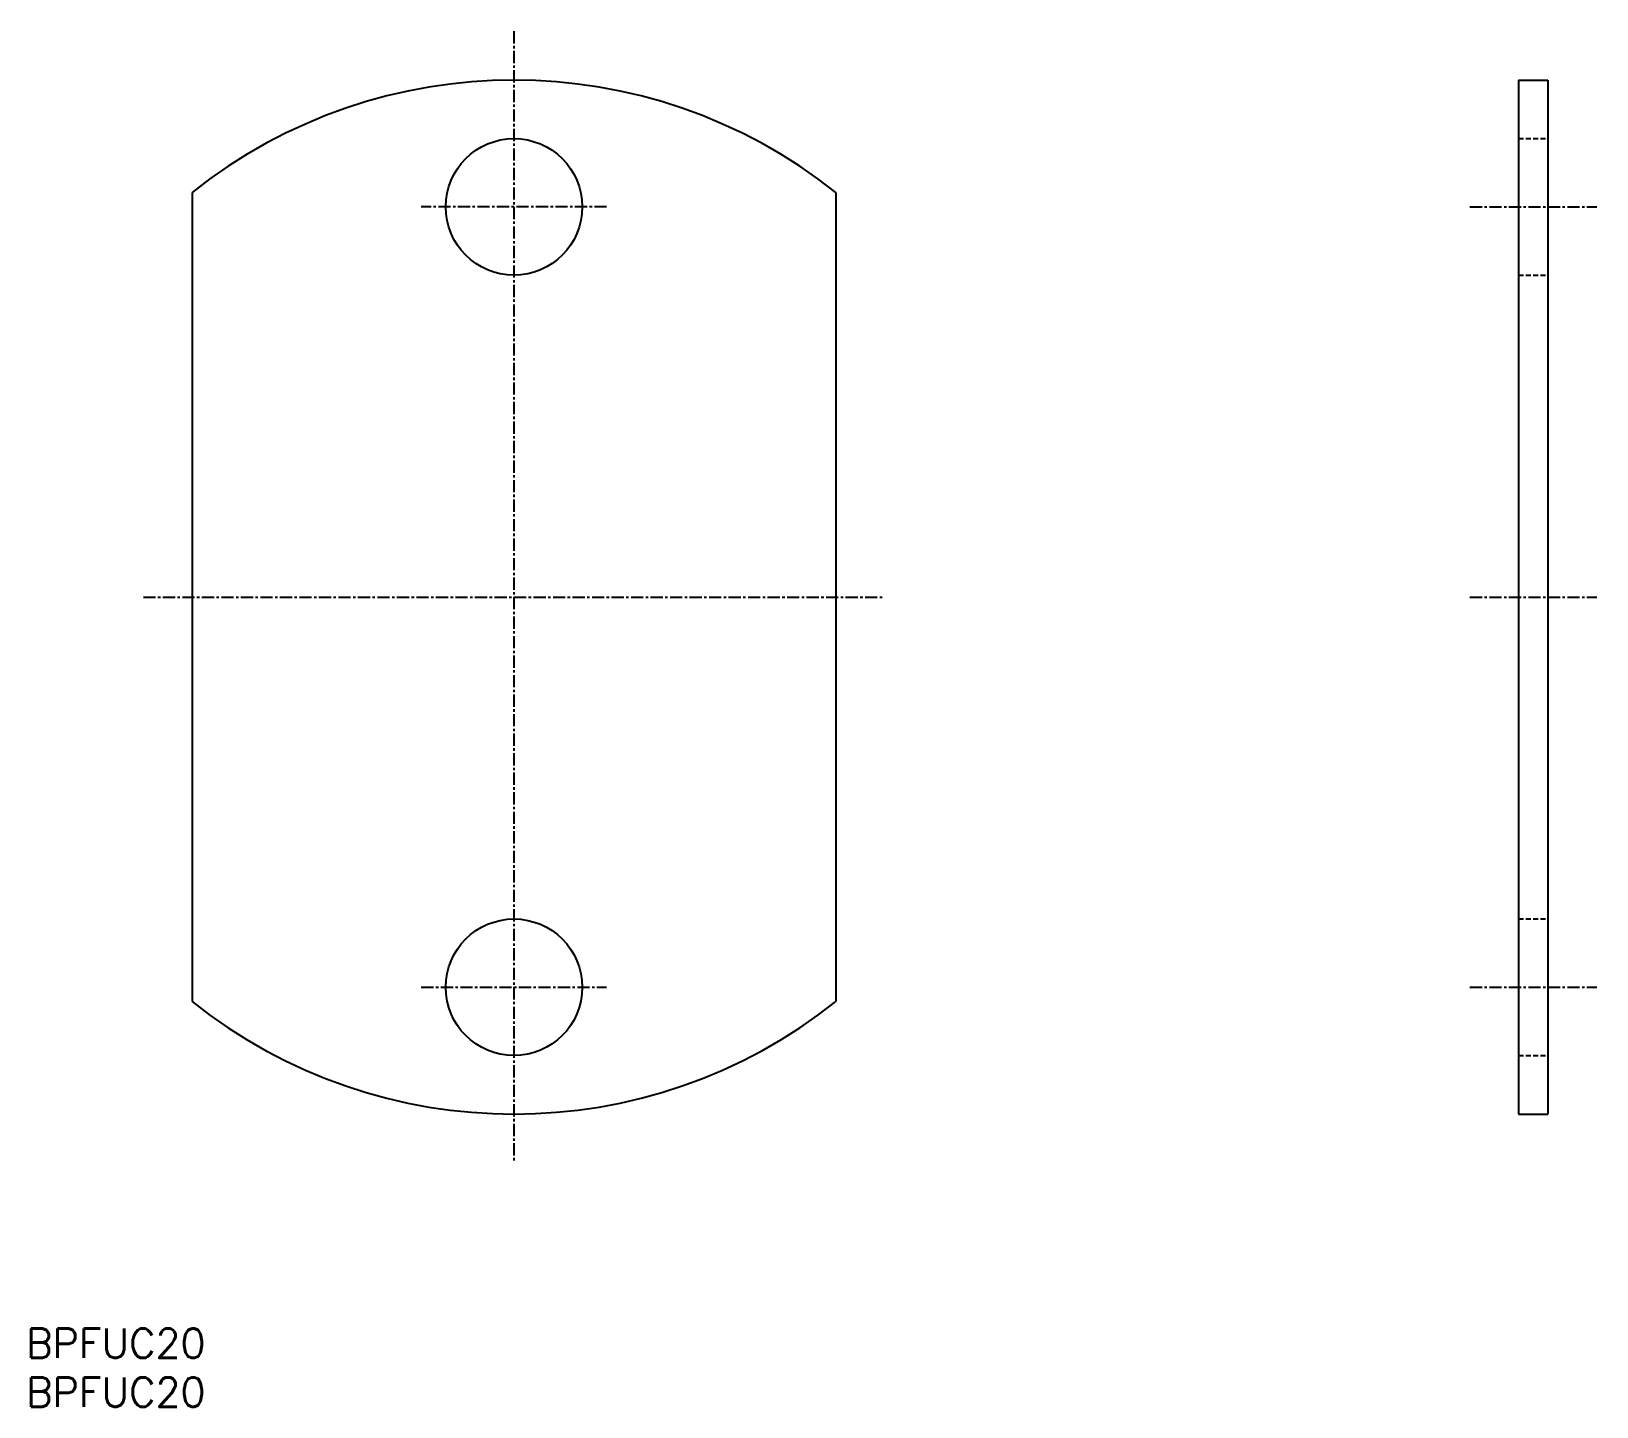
# Model space of a CAD drawing. Extents: x 1 to 161, y 0 to 141.
import ezdxf

# ---------------------------------------------------------------- set-up
doc = ezdxf.new("R2010")
doc.units = 0
doc.linetypes.add('CENTER', pattern=[2, 1.25, -0.25, 0.25, -0.25])
doc.linetypes.add('DASHED', pattern=[0.75, 0.5, -0.25])
doc.layers.get('0').update_dxf_attribs({"linetype": 'CONTINUOUS'})
doc.layers.add('CENTER', color=1, linetype='CENTER')
doc.styles.get("Standard").update_dxf_attribs({"font": 'txt.shx'})

# ---------------------------------------------------------------- blocks, each defined once
blk = doc.blocks.new('*U6')
at = {"color": 7, "linetype": 'CONTINUOUS'}
blk.add_text('BPFUC20', height=3, dxfattribs=at).set_placement((0, 0))
blk = doc.blocks.new('*U7')
at = {"color": 7, "linetype": 'CONTINUOUS'}
blk.add_text('BPFUC20', height=3, dxfattribs=at).set_placement((0, 5))

msp = doc.modelspace()

# ---------------------------------------------------------------- linework, layer by layer
at = {"color": 7, "linetype": 'CONTINUOUS'}
for p, q in [((153, 136), (153, 30)), ((153, 136), (156, 136)), ((156, 136), (156, 30)), ((17, 124.47), (17, 41.53)), ((83, 124.47), (83, 41.53)), ((153, 30), (156, 30))]:
    msp.add_line(p, q, dxfattribs=at)
at = {"color": 3, "linetype": 'DASHED'}
for p, q in [((153, 130), (156, 130)), ((153, 116), (156, 116)), ((153, 50), (156, 50)), ((153, 36), (156, 36))]:
    msp.add_line(p, q, dxfattribs=at)
at = {"color": 7, "linetype": 'CONTINUOUS'}
for centre in [(50, 123), (50, 43)]:
    msp.add_circle(centre, 7, dxfattribs=at)
for start, end in [(51.4907, 128.5093), (231.4907, 308.5093)]:
    msp.add_arc((50, 83), 53, start, end, dxfattribs=at)
at = {"layer": 'CENTER', "color": 1, "linetype": 'CENTER'}
for p, q in [((50, 141), (50, 25)), ((59.5, 123), (40.5, 123)), ((148, 123), (161, 123)), ((12, 83), (88, 83)), ((148, 83), (161, 83)), ((40.5, 43), (59.5, 43)), ((148, 43), (161, 43))]:
    msp.add_line(p, q, dxfattribs=at)

# ---------------------------------------------------------------- block references
at = {"color": 7, "linetype": 'CONTINUOUS'}
for name in ['*U7', '*U6']:
    msp.add_blockref(name, (0, 0), dxfattribs=at)

doc.saveas('drawing.dxf')
